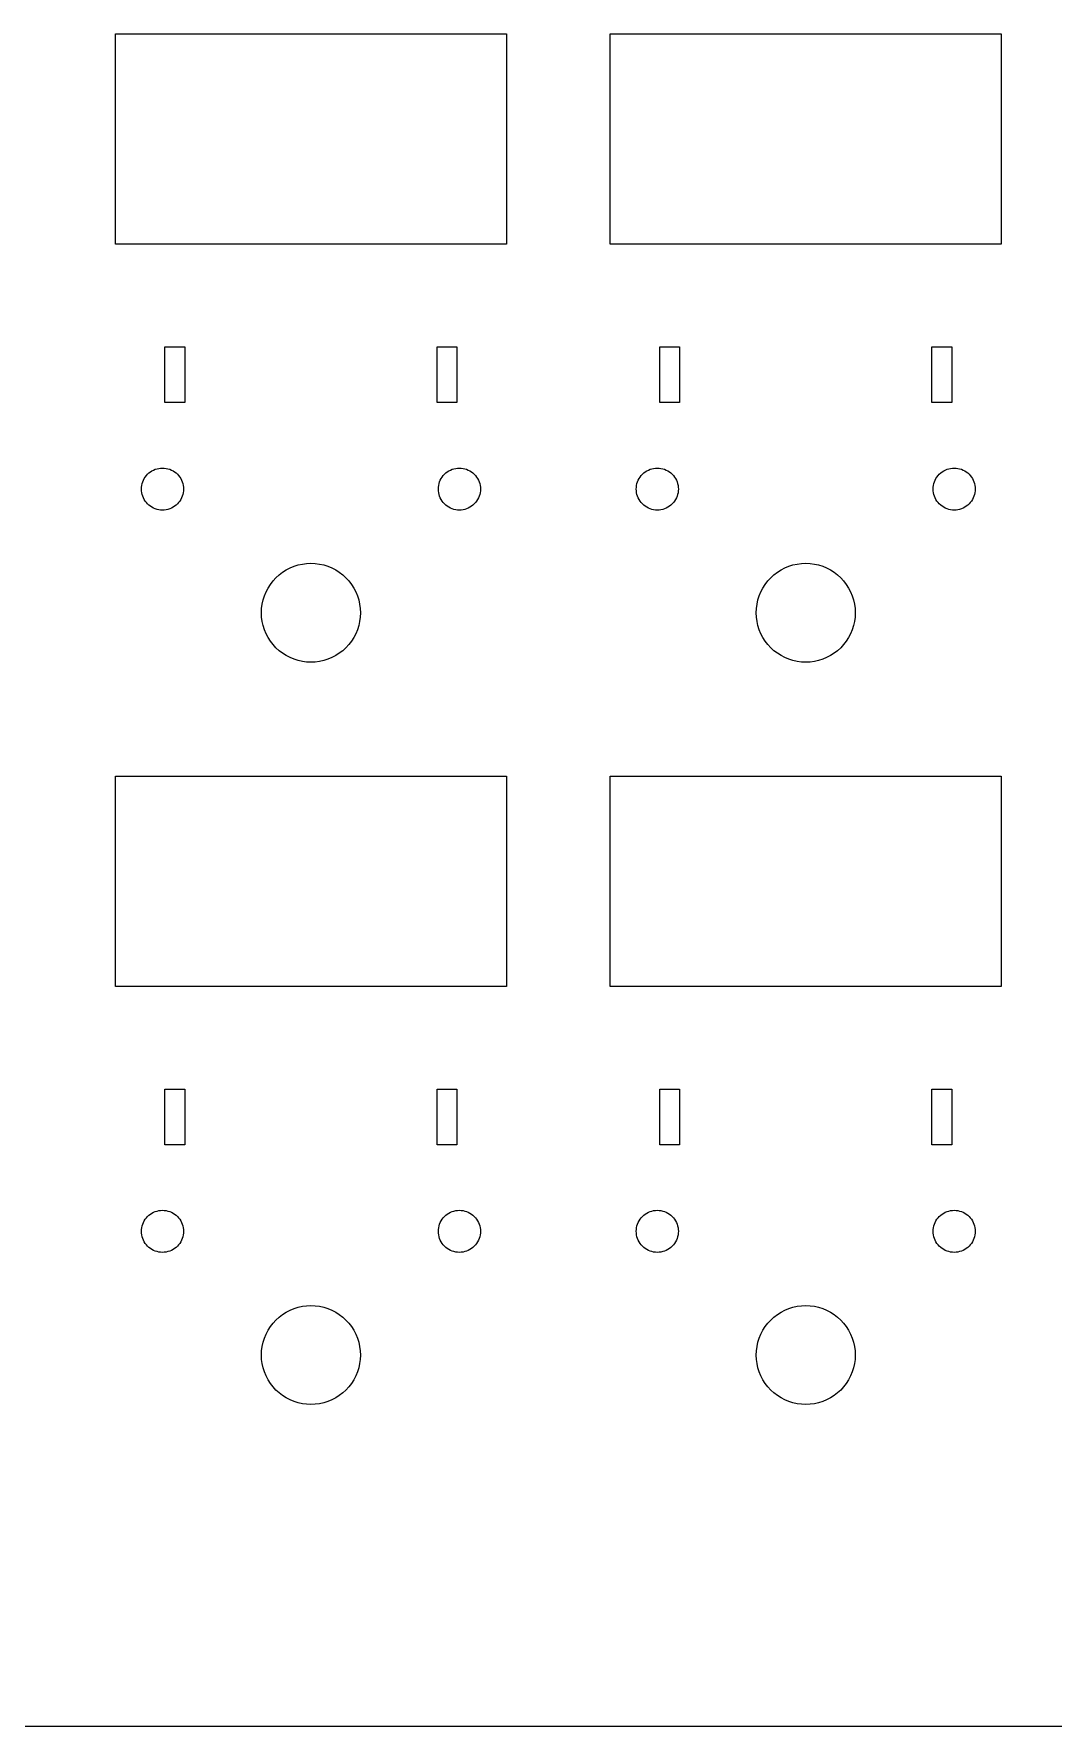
# Model space of a CAD drawing. Header units: metres. Extents: x 0 to 360, y 0 to 280.
# Drawn here: x 97.6 to 180, y 0 to 136.8 of the extents above; entities that cross this region are included whole.
import ezdxf

# ---------------------------------------------------------------- set-up
doc = ezdxf.new("R2010")
doc.units = ezdxf.units.M

msp = doc.modelspace()

# ---------------------------------------------------------------- linework, layer by layer
for p, q in [((104.2, 119.8), (104.2, 136.8)), ((104.2, 136.8), (135.8, 136.8)), ((135.8, 136.8), (135.8, 119.8)), ((144.2, 119.8), (144.2, 136.8)), ((144.2, 136.8), (175.8, 136.8)), ((175.8, 136.8), (175.8, 119.8)), ((135.8, 119.8), (104.2, 119.8)), ((175.8, 119.8), (144.2, 119.8)), ((108.2, 107), (108.2, 111.5)), ((108.2, 111.5), (109.8, 111.5)), ((109.8, 111.5), (109.8, 107)), ((130.2, 107), (130.2, 111.5)), ((130.2, 111.5), (131.8, 111.5)), ((131.8, 111.5), (131.8, 107)), ((148.2, 107), (148.2, 111.5)), ((148.2, 111.5), (149.8, 111.5)), ((149.8, 111.5), (149.8, 107)), ((170.2, 107), (170.2, 111.5)), ((170.2, 111.5), (171.8, 111.5)), ((171.8, 111.5), (171.8, 107)), ((109.8, 107), (108.2, 107)), ((131.8, 107), (130.2, 107)), ((149.8, 107), (148.2, 107)), ((171.8, 107), (170.2, 107)), ((106.798, 101.202), (106.907, 101.302)), ((106.907, 101.302), (107.025, 101.393)), ((107.025, 101.393), (107.15, 101.472)), ((107.15, 101.472), (107.282, 101.541)), ((107.282, 101.541), (107.419, 101.597)), ((107.419, 101.597), (107.56, 101.642)), ((107.56, 101.642), (107.705, 101.674)), ((107.705, 101.674), (107.852, 101.694)), ((107.852, 101.694), (108, 101.7)), ((108, 101.7), (108.148, 101.694)), ((108.148, 101.694), (108.295, 101.674)), ((108.295, 101.674), (108.44, 101.642)), ((108.44, 101.642), (108.581, 101.597)), ((108.581, 101.597), (108.718, 101.541)), ((108.718, 101.541), (108.85, 101.472)), ((108.85, 101.472), (108.975, 101.393)), ((108.975, 101.393), (109.093, 101.302)), ((109.093, 101.302), (109.202, 101.202)), ((130.798, 101.202), (130.907, 101.302)), ((130.907, 101.302), (131.025, 101.393)), ((131.025, 101.393), (131.15, 101.472)), ((131.15, 101.472), (131.282, 101.541)), ((131.282, 101.541), (131.419, 101.597)), ((131.419, 101.597), (131.56, 101.642)), ((131.56, 101.642), (131.705, 101.674)), ((131.705, 101.674), (131.852, 101.694)), ((131.852, 101.694), (132, 101.7)), ((132, 101.7), (132.148, 101.694)), ((132.148, 101.694), (132.295, 101.674)), ((132.295, 101.674), (132.44, 101.642)), ((132.44, 101.642), (132.581, 101.597)), ((132.581, 101.597), (132.718, 101.541)), ((132.718, 101.541), (132.85, 101.472)), ((132.85, 101.472), (132.975, 101.393)), ((132.975, 101.393), (133.093, 101.302)), ((133.093, 101.302), (133.202, 101.202)), ((146.798, 101.202), (146.907, 101.302)), ((146.907, 101.302), (147.025, 101.393)), ((147.025, 101.393), (147.15, 101.472)), ((147.15, 101.472), (147.282, 101.541)), ((147.282, 101.541), (147.419, 101.597)), ((147.419, 101.597), (147.56, 101.642)), ((147.56, 101.642), (147.705, 101.674)), ((147.705, 101.674), (147.852, 101.694)), ((147.852, 101.694), (148, 101.7)), ((148, 101.7), (148.148, 101.694)), ((148.148, 101.694), (148.295, 101.674)), ((148.295, 101.674), (148.44, 101.642)), ((148.44, 101.642), (148.581, 101.597)), ((148.581, 101.597), (148.718, 101.541)), ((148.718, 101.541), (148.85, 101.472)), ((148.85, 101.472), (148.975, 101.393)), ((148.975, 101.393), (149.093, 101.302)), ((149.093, 101.302), (149.202, 101.202)), ((170.798, 101.202), (170.907, 101.302)), ((170.907, 101.302), (171.025, 101.393)), ((171.025, 101.393), (171.15, 101.472)), ((171.15, 101.472), (171.282, 101.541)), ((171.282, 101.541), (171.419, 101.597)), ((171.419, 101.597), (171.56, 101.642)), ((171.56, 101.642), (171.705, 101.674)), ((171.705, 101.674), (171.852, 101.694)), ((171.852, 101.694), (172, 101.7)), ((172, 101.7), (172.148, 101.694)), ((172.148, 101.694), (172.295, 101.674)), ((172.295, 101.674), (172.44, 101.642)), ((172.44, 101.642), (172.581, 101.597)), ((172.581, 101.597), (172.718, 101.541)), ((172.718, 101.541), (172.85, 101.472)), ((172.85, 101.472), (172.975, 101.393)), ((172.975, 101.393), (173.093, 101.302)), ((173.093, 101.302), (173.202, 101.202)), ((106.3, 100), (106.306, 100.148)), ((106.306, 99.8518), (106.3, 100)), ((106.306, 100.148), (106.326, 100.295)), ((106.326, 100.295), (106.358, 100.44)), ((106.358, 100.44), (106.403, 100.581)), ((106.403, 100.581), (106.459, 100.718)), ((106.459, 100.718), (106.528, 100.85)), ((106.528, 100.85), (106.607, 100.975)), ((106.607, 100.975), (106.698, 101.093)), ((106.698, 101.093), (106.798, 101.202)), ((109.202, 101.202), (109.302, 101.093)), ((109.302, 101.093), (109.393, 100.975)), ((109.393, 100.975), (109.472, 100.85)), ((109.472, 100.85), (109.541, 100.718)), ((109.541, 100.718), (109.597, 100.581)), ((109.597, 100.581), (109.642, 100.44)), ((109.642, 100.44), (109.674, 100.295)), ((109.674, 100.295), (109.694, 100.148)), ((109.694, 100.148), (109.7, 100)), ((109.7, 100), (109.694, 99.8518)), ((130.3, 100), (130.306, 100.148)), ((130.306, 99.8518), (130.3, 100)), ((130.306, 100.148), (130.326, 100.295)), ((130.326, 100.295), (130.358, 100.44)), ((130.358, 100.44), (130.403, 100.581)), ((130.403, 100.581), (130.459, 100.718)), ((130.459, 100.718), (130.528, 100.85)), ((130.528, 100.85), (130.607, 100.975)), ((130.607, 100.975), (130.698, 101.093)), ((130.698, 101.093), (130.798, 101.202)), ((133.202, 101.202), (133.302, 101.093)), ((133.302, 101.093), (133.393, 100.975)), ((133.393, 100.975), (133.472, 100.85)), ((133.472, 100.85), (133.541, 100.718)), ((133.541, 100.718), (133.597, 100.581)), ((133.597, 100.581), (133.642, 100.44)), ((133.642, 100.44), (133.674, 100.295)), ((133.674, 100.295), (133.694, 100.148)), ((133.694, 100.148), (133.7, 100)), ((133.7, 100), (133.694, 99.8518)), ((146.3, 100), (146.306, 100.148)), ((146.306, 99.8518), (146.3, 100)), ((146.306, 100.148), (146.326, 100.295)), ((146.326, 100.295), (146.358, 100.44)), ((146.358, 100.44), (146.403, 100.581)), ((146.403, 100.581), (146.459, 100.718)), ((146.459, 100.718), (146.528, 100.85)), ((146.528, 100.85), (146.607, 100.975)), ((146.607, 100.975), (146.698, 101.093)), ((146.698, 101.093), (146.798, 101.202)), ((149.202, 101.202), (149.302, 101.093)), ((149.302, 101.093), (149.393, 100.975)), ((149.393, 100.975), (149.472, 100.85)), ((149.472, 100.85), (149.541, 100.718)), ((149.541, 100.718), (149.597, 100.581)), ((149.597, 100.581), (149.642, 100.44)), ((149.642, 100.44), (149.674, 100.295)), ((149.674, 100.295), (149.694, 100.148)), ((149.694, 100.148), (149.7, 100)), ((149.7, 100), (149.694, 99.8518)), ((170.3, 100), (170.306, 100.148)), ((170.306, 99.8518), (170.3, 100)), ((170.306, 100.148), (170.326, 100.295)), ((170.326, 100.295), (170.358, 100.44)), ((170.358, 100.44), (170.403, 100.581)), ((170.403, 100.581), (170.459, 100.718)), ((170.459, 100.718), (170.528, 100.85)), ((170.528, 100.85), (170.607, 100.975)), ((170.607, 100.975), (170.698, 101.093)), ((170.698, 101.093), (170.798, 101.202)), ((173.202, 101.202), (173.302, 101.093)), ((173.302, 101.093), (173.393, 100.975)), ((173.393, 100.975), (173.472, 100.85)), ((173.472, 100.85), (173.541, 100.718)), ((173.541, 100.718), (173.597, 100.581)), ((173.597, 100.581), (173.642, 100.44)), ((173.642, 100.44), (173.674, 100.295)), ((173.674, 100.295), (173.694, 100.148)), ((173.694, 100.148), (173.7, 100)), ((173.7, 100), (173.694, 99.8518)), ((106.326, 99.7048), (106.306, 99.8518)), ((106.358, 99.56), (106.326, 99.7048)), ((106.403, 99.4186), (106.358, 99.56)), ((106.459, 99.2816), (106.403, 99.4186)), ((106.528, 99.15), (106.459, 99.2816)), ((106.607, 99.0249), (106.528, 99.15)), ((106.698, 98.9073), (106.607, 99.0249)), ((106.798, 98.7979), (106.698, 98.9073)), ((106.907, 98.6977), (106.798, 98.7979)), ((107.025, 98.6075), (106.907, 98.6977)), ((107.15, 98.5278), (107.025, 98.6075)), ((107.282, 98.4593), (107.15, 98.5278)), ((108.85, 98.5278), (108.718, 98.4593)), ((108.975, 98.6075), (108.85, 98.5278)), ((109.093, 98.6977), (108.975, 98.6075)), ((109.202, 98.7979), (109.093, 98.6977)), ((109.302, 98.9073), (109.202, 98.7979)), ((109.393, 99.0249), (109.302, 98.9073)), ((109.472, 99.15), (109.393, 99.0249)), ((109.541, 99.2816), (109.472, 99.15)), ((109.597, 99.4186), (109.541, 99.2816)), ((109.642, 99.56), (109.597, 99.4186)), ((109.674, 99.7048), (109.642, 99.56)), ((109.694, 99.8518), (109.674, 99.7048)), ((130.326, 99.7048), (130.306, 99.8518)), ((130.358, 99.56), (130.326, 99.7048)), ((130.403, 99.4186), (130.358, 99.56)), ((130.459, 99.2816), (130.403, 99.4186)), ((130.528, 99.15), (130.459, 99.2816)), ((130.607, 99.0249), (130.528, 99.15)), ((130.698, 98.9073), (130.607, 99.0249)), ((130.798, 98.7979), (130.698, 98.9073)), ((130.907, 98.6977), (130.798, 98.7979)), ((131.025, 98.6075), (130.907, 98.6977)), ((131.15, 98.5278), (131.025, 98.6075)), ((131.282, 98.4593), (131.15, 98.5278)), ((132.85, 98.5278), (132.718, 98.4593)), ((132.975, 98.6075), (132.85, 98.5278)), ((133.093, 98.6977), (132.975, 98.6075)), ((133.202, 98.7979), (133.093, 98.6977)), ((133.302, 98.9073), (133.202, 98.7979)), ((133.393, 99.0249), (133.302, 98.9073)), ((133.472, 99.15), (133.393, 99.0249)), ((133.541, 99.2816), (133.472, 99.15)), ((133.597, 99.4186), (133.541, 99.2816)), ((133.642, 99.56), (133.597, 99.4186)), ((133.674, 99.7048), (133.642, 99.56)), ((133.694, 99.8518), (133.674, 99.7048)), ((146.326, 99.7048), (146.306, 99.8518)), ((146.358, 99.56), (146.326, 99.7048)), ((146.403, 99.4186), (146.358, 99.56)), ((146.459, 99.2816), (146.403, 99.4186)), ((146.528, 99.15), (146.459, 99.2816)), ((146.607, 99.0249), (146.528, 99.15)), ((146.698, 98.9073), (146.607, 99.0249)), ((146.798, 98.7979), (146.698, 98.9073)), ((146.907, 98.6977), (146.798, 98.7979)), ((147.025, 98.6075), (146.907, 98.6977)), ((147.15, 98.5278), (147.025, 98.6075)), ((147.282, 98.4593), (147.15, 98.5278)), ((148.85, 98.5278), (148.718, 98.4593)), ((148.975, 98.6075), (148.85, 98.5278)), ((149.093, 98.6977), (148.975, 98.6075)), ((149.202, 98.7979), (149.093, 98.6977)), ((149.302, 98.9073), (149.202, 98.7979)), ((149.393, 99.0249), (149.302, 98.9073)), ((149.472, 99.15), (149.393, 99.0249)), ((149.541, 99.2816), (149.472, 99.15)), ((149.597, 99.4186), (149.541, 99.2816)), ((149.642, 99.56), (149.597, 99.4186)), ((149.674, 99.7048), (149.642, 99.56)), ((149.694, 99.8518), (149.674, 99.7048)), ((170.326, 99.7048), (170.306, 99.8518)), ((170.358, 99.56), (170.326, 99.7048)), ((170.403, 99.4186), (170.358, 99.56)), ((170.459, 99.2816), (170.403, 99.4186)), ((170.528, 99.15), (170.459, 99.2816)), ((170.607, 99.0249), (170.528, 99.15)), ((170.698, 98.9073), (170.607, 99.0249)), ((170.798, 98.7979), (170.698, 98.9073)), ((170.907, 98.6977), (170.798, 98.7979)), ((171.025, 98.6075), (170.907, 98.6977)), ((171.15, 98.5278), (171.025, 98.6075)), ((171.282, 98.4593), (171.15, 98.5278)), ((172.85, 98.5278), (172.718, 98.4593)), ((172.975, 98.6075), (172.85, 98.5278)), ((173.093, 98.6977), (172.975, 98.6075)), ((173.202, 98.7979), (173.093, 98.6977)), ((173.302, 98.9073), (173.202, 98.7979)), ((173.393, 99.0249), (173.302, 98.9073)), ((173.472, 99.15), (173.393, 99.0249)), ((173.541, 99.2816), (173.472, 99.15)), ((173.597, 99.4186), (173.541, 99.2816)), ((173.642, 99.56), (173.597, 99.4186)), ((173.674, 99.7048), (173.642, 99.56)), ((173.694, 99.8518), (173.674, 99.7048)), ((107.419, 98.4025), (107.282, 98.4593)), ((107.56, 98.3579), (107.419, 98.4025)), ((107.705, 98.3258), (107.56, 98.3579)), ((107.852, 98.3065), (107.705, 98.3258)), ((108, 98.3), (107.852, 98.3065)), ((108.148, 98.3065), (108, 98.3)), ((108.295, 98.3258), (108.148, 98.3065)), ((108.44, 98.3579), (108.295, 98.3258)), ((108.581, 98.4025), (108.44, 98.3579)), ((108.718, 98.4593), (108.581, 98.4025)), ((131.419, 98.4025), (131.282, 98.4593)), ((131.56, 98.3579), (131.419, 98.4025)), ((131.705, 98.3258), (131.56, 98.3579)), ((131.852, 98.3065), (131.705, 98.3258)), ((132, 98.3), (131.852, 98.3065)), ((132.148, 98.3065), (132, 98.3)), ((132.295, 98.3258), (132.148, 98.3065)), ((132.44, 98.3579), (132.295, 98.3258)), ((132.581, 98.4025), (132.44, 98.3579)), ((132.718, 98.4593), (132.581, 98.4025)), ((147.419, 98.4025), (147.282, 98.4593)), ((147.56, 98.3579), (147.419, 98.4025)), ((147.705, 98.3258), (147.56, 98.3579)), ((147.852, 98.3065), (147.705, 98.3258)), ((148, 98.3), (147.852, 98.3065)), ((148.148, 98.3065), (148, 98.3)), ((148.295, 98.3258), (148.148, 98.3065)), ((148.44, 98.3579), (148.295, 98.3258)), ((148.581, 98.4025), (148.44, 98.3579)), ((148.718, 98.4593), (148.581, 98.4025)), ((171.419, 98.4025), (171.282, 98.4593)), ((171.56, 98.3579), (171.419, 98.4025)), ((171.705, 98.3258), (171.56, 98.3579)), ((171.852, 98.3065), (171.705, 98.3258)), ((172, 98.3), (171.852, 98.3065)), ((172.148, 98.3065), (172, 98.3)), ((172.295, 98.3258), (172.148, 98.3065)), ((172.44, 98.3579), (172.295, 98.3258)), ((172.581, 98.4025), (172.44, 98.3579)), ((172.718, 98.4593), (172.581, 98.4025)), ((117.172, 92.8284), (117.429, 93.0642)), ((117.429, 93.0642), (117.706, 93.2766)), ((117.706, 93.2766), (118, 93.4641)), ((118, 93.4641), (118.31, 93.6252)), ((118.31, 93.6252), (118.632, 93.7588)), ((118.632, 93.7588), (118.965, 93.8637)), ((118.965, 93.8637), (119.305, 93.9392)), ((119.305, 93.9392), (119.651, 93.9848)), ((119.651, 93.9848), (120, 94)), ((120, 94), (120.349, 93.9848)), ((120.349, 93.9848), (120.695, 93.9392)), ((120.695, 93.9392), (121.035, 93.8637)), ((121.035, 93.8637), (121.368, 93.7588)), ((121.368, 93.7588), (121.69, 93.6252)), ((121.69, 93.6252), (122, 93.4641)), ((122, 93.4641), (122.294, 93.2766)), ((122.294, 93.2766), (122.571, 93.0642)), ((122.571, 93.0642), (122.828, 92.8284)), ((157.172, 92.8284), (157.429, 93.0642)), ((157.429, 93.0642), (157.706, 93.2766)), ((157.706, 93.2766), (158, 93.4641)), ((158, 93.4641), (158.31, 93.6252)), ((158.31, 93.6252), (158.632, 93.7588)), ((158.632, 93.7588), (158.965, 93.8637)), ((158.965, 93.8637), (159.305, 93.9392)), ((159.305, 93.9392), (159.651, 93.9848)), ((159.651, 93.9848), (160, 94)), ((160, 94), (160.349, 93.9848)), ((160.349, 93.9848), (160.695, 93.9392)), ((160.695, 93.9392), (161.035, 93.8637)), ((161.035, 93.8637), (161.368, 93.7588)), ((161.368, 93.7588), (161.69, 93.6252)), ((161.69, 93.6252), (162, 93.4641)), ((162, 93.4641), (162.294, 93.2766)), ((162.294, 93.2766), (162.571, 93.0642)), ((162.571, 93.0642), (162.828, 92.8284)), ((116.241, 91.3681), (116.375, 91.6905)), ((116.375, 91.6905), (116.536, 92)), ((116.536, 92), (116.723, 92.2943)), ((116.723, 92.2943), (116.936, 92.5712)), ((116.936, 92.5712), (117.172, 92.8284)), ((122.828, 92.8284), (123.064, 92.5712)), ((123.064, 92.5712), (123.277, 92.2943)), ((123.277, 92.2943), (123.464, 92)), ((123.464, 92), (123.625, 91.6905)), ((123.625, 91.6905), (123.759, 91.3681)), ((156.241, 91.3681), (156.375, 91.6905)), ((156.375, 91.6905), (156.536, 92)), ((156.536, 92), (156.723, 92.2943)), ((156.723, 92.2943), (156.936, 92.5712)), ((156.936, 92.5712), (157.172, 92.8284)), ((162.828, 92.8284), (163.064, 92.5712)), ((163.064, 92.5712), (163.277, 92.2943)), ((163.277, 92.2943), (163.464, 92)), ((163.464, 92), (163.625, 91.6905)), ((163.625, 91.6905), (163.759, 91.3681)), ((116, 90), (116.015, 90.3486)), ((116.015, 90.3486), (116.061, 90.6946)), ((116.061, 90.6946), (116.136, 91.0353)), ((116.136, 91.0353), (116.241, 91.3681)), ((123.759, 91.3681), (123.864, 91.0353)), ((123.864, 91.0353), (123.939, 90.6946)), ((123.939, 90.6946), (123.985, 90.3486)), ((123.985, 90.3486), (124, 90)), ((156, 90), (156.015, 90.3486)), ((156.015, 90.3486), (156.061, 90.6946)), ((156.061, 90.6946), (156.136, 91.0353)), ((156.136, 91.0353), (156.241, 91.3681)), ((163.759, 91.3681), (163.864, 91.0353)), ((163.864, 91.0353), (163.939, 90.6946)), ((163.939, 90.6946), (163.985, 90.3486)), ((163.985, 90.3486), (164, 90)), ((116.015, 89.6514), (116, 90)), ((116.061, 89.3054), (116.015, 89.6514)), ((116.136, 88.9647), (116.061, 89.3054)), ((116.241, 88.6319), (116.136, 88.9647)), ((123.864, 88.9647), (123.759, 88.6319)), ((123.939, 89.3054), (123.864, 88.9647)), ((123.985, 89.6514), (123.939, 89.3054)), ((124, 90), (123.985, 89.6514)), ((156.015, 89.6514), (156, 90)), ((156.061, 89.3054), (156.015, 89.6514)), ((156.136, 88.9647), (156.061, 89.3054)), ((156.241, 88.6319), (156.136, 88.9647)), ((163.864, 88.9647), (163.759, 88.6319)), ((163.939, 89.3054), (163.864, 88.9647)), ((163.985, 89.6514), (163.939, 89.3054)), ((164, 90), (163.985, 89.6514)), ((116.375, 88.3095), (116.241, 88.6319)), ((116.536, 88), (116.375, 88.3095)), ((116.723, 87.7057), (116.536, 88)), ((116.936, 87.4289), (116.723, 87.7057)), ((123.277, 87.7057), (123.064, 87.4289)), ((123.464, 88), (123.277, 87.7057)), ((123.625, 88.3095), (123.464, 88)), ((123.759, 88.6319), (123.625, 88.3095)), ((156.375, 88.3095), (156.241, 88.6319)), ((156.536, 88), (156.375, 88.3095)), ((156.723, 87.7057), (156.536, 88)), ((156.936, 87.4289), (156.723, 87.7057)), ((163.277, 87.7057), (163.064, 87.4289)), ((163.464, 88), (163.277, 87.7057)), ((163.625, 88.3095), (163.464, 88)), ((163.759, 88.6319), (163.625, 88.3095)), ((117.172, 87.1716), (116.936, 87.4289)), ((117.429, 86.9358), (117.172, 87.1716)), ((117.706, 86.7234), (117.429, 86.9358)), ((118, 86.5359), (117.706, 86.7234)), ((118.31, 86.3748), (118, 86.5359)), ((118.632, 86.2412), (118.31, 86.3748)), ((118.965, 86.1363), (118.632, 86.2412)), ((121.368, 86.2412), (121.035, 86.1363)), ((121.69, 86.3748), (121.368, 86.2412)), ((122, 86.5359), (121.69, 86.3748)), ((122.294, 86.7234), (122, 86.5359)), ((122.571, 86.9358), (122.294, 86.7234)), ((122.828, 87.1716), (122.571, 86.9358)), ((123.064, 87.4289), (122.828, 87.1716)), ((157.172, 87.1716), (156.936, 87.4289)), ((157.429, 86.9358), (157.172, 87.1716)), ((157.706, 86.7234), (157.429, 86.9358)), ((158, 86.5359), (157.706, 86.7234)), ((158.31, 86.3748), (158, 86.5359)), ((158.632, 86.2412), (158.31, 86.3748)), ((158.965, 86.1363), (158.632, 86.2412)), ((161.368, 86.2412), (161.035, 86.1363)), ((161.69, 86.3748), (161.368, 86.2412)), ((162, 86.5359), (161.69, 86.3748)), ((162.294, 86.7234), (162, 86.5359)), ((162.571, 86.9358), (162.294, 86.7234)), ((162.828, 87.1716), (162.571, 86.9358)), ((163.064, 87.4289), (162.828, 87.1716)), ((119.305, 86.0608), (118.965, 86.1363)), ((119.651, 86.0152), (119.305, 86.0608)), ((120, 86), (119.651, 86.0152)), ((120.349, 86.0152), (120, 86)), ((120.695, 86.0608), (120.349, 86.0152)), ((121.035, 86.1363), (120.695, 86.0608)), ((159.305, 86.0608), (158.965, 86.1363)), ((159.651, 86.0152), (159.305, 86.0608)), ((160, 86), (159.651, 86.0152)), ((160.349, 86.0152), (160, 86)), ((160.695, 86.0608), (160.349, 86.0152)), ((161.035, 86.1363), (160.695, 86.0608)), ((104.2, 59.8), (104.2, 76.8)), ((104.2, 76.8), (135.8, 76.8)), ((135.8, 76.8), (135.8, 59.8)), ((144.2, 59.8), (144.2, 76.8)), ((144.2, 76.8), (175.8, 76.8)), ((175.8, 76.8), (175.8, 59.8)), ((135.8, 59.8), (104.2, 59.8)), ((175.8, 59.8), (144.2, 59.8)), ((108.2, 47), (108.2, 51.5)), ((108.2, 51.5), (109.8, 51.5)), ((109.8, 51.5), (109.8, 47)), ((130.2, 47), (130.2, 51.5)), ((130.2, 51.5), (131.8, 51.5)), ((131.8, 51.5), (131.8, 47)), ((148.2, 47), (148.2, 51.5)), ((148.2, 51.5), (149.8, 51.5)), ((149.8, 51.5), (149.8, 47)), ((170.2, 47), (170.2, 51.5)), ((170.2, 51.5), (171.8, 51.5)), ((171.8, 51.5), (171.8, 47)), ((109.8, 47), (108.2, 47)), ((131.8, 47), (130.2, 47)), ((149.8, 47), (148.2, 47)), ((171.8, 47), (170.2, 47)), ((106.607, 40.9751), (106.698, 41.0927)), ((106.698, 41.0927), (106.798, 41.2021)), ((106.798, 41.2021), (106.907, 41.3023)), ((106.907, 41.3023), (107.025, 41.3926)), ((107.025, 41.3926), (107.15, 41.4722)), ((107.15, 41.4722), (107.282, 41.5407)), ((107.282, 41.5407), (107.419, 41.5975)), ((107.419, 41.5975), (107.56, 41.6421)), ((107.56, 41.6421), (107.705, 41.6742)), ((107.705, 41.6742), (107.852, 41.6935)), ((107.852, 41.6935), (108, 41.7)), ((108, 41.7), (108.148, 41.6935)), ((108.148, 41.6935), (108.295, 41.6742)), ((108.295, 41.6742), (108.44, 41.6421)), ((108.44, 41.6421), (108.581, 41.5975)), ((108.581, 41.5975), (108.718, 41.5407)), ((108.718, 41.5407), (108.85, 41.4722)), ((108.85, 41.4722), (108.975, 41.3926)), ((108.975, 41.3926), (109.093, 41.3023)), ((109.093, 41.3023), (109.202, 41.2021)), ((109.202, 41.2021), (109.302, 41.0927)), ((109.302, 41.0927), (109.393, 40.9751)), ((130.607, 40.9751), (130.698, 41.0927)), ((130.698, 41.0927), (130.798, 41.2021)), ((130.798, 41.2021), (130.907, 41.3023)), ((130.907, 41.3023), (131.025, 41.3926)), ((131.025, 41.3926), (131.15, 41.4722)), ((131.15, 41.4722), (131.282, 41.5407)), ((131.282, 41.5407), (131.419, 41.5975)), ((131.419, 41.5975), (131.56, 41.6421)), ((131.56, 41.6421), (131.705, 41.6742)), ((131.705, 41.6742), (131.852, 41.6935)), ((131.852, 41.6935), (132, 41.7)), ((132, 41.7), (132.148, 41.6935)), ((132.148, 41.6935), (132.295, 41.6742)), ((132.295, 41.6742), (132.44, 41.6421)), ((132.44, 41.6421), (132.581, 41.5975)), ((132.581, 41.5975), (132.718, 41.5407)), ((132.718, 41.5407), (132.85, 41.4722)), ((132.85, 41.4722), (132.975, 41.3926)), ((132.975, 41.3926), (133.093, 41.3023)), ((133.093, 41.3023), (133.202, 41.2021)), ((133.202, 41.2021), (133.302, 41.0927)), ((133.302, 41.0927), (133.393, 40.9751)), ((146.607, 40.9751), (146.698, 41.0927)), ((146.698, 41.0927), (146.798, 41.2021)), ((146.798, 41.2021), (146.907, 41.3023)), ((146.907, 41.3023), (147.025, 41.3926)), ((147.025, 41.3926), (147.15, 41.4722)), ((147.15, 41.4722), (147.282, 41.5407)), ((147.282, 41.5407), (147.419, 41.5975)), ((147.419, 41.5975), (147.56, 41.6421)), ((147.56, 41.6421), (147.705, 41.6742)), ((147.705, 41.6742), (147.852, 41.6935)), ((147.852, 41.6935), (148, 41.7)), ((148, 41.7), (148.148, 41.6935)), ((148.148, 41.6935), (148.295, 41.6742)), ((148.295, 41.6742), (148.44, 41.6421)), ((148.44, 41.6421), (148.581, 41.5975)), ((148.581, 41.5975), (148.718, 41.5407)), ((148.718, 41.5407), (148.85, 41.4722)), ((148.85, 41.4722), (148.975, 41.3926)), ((148.975, 41.3926), (149.093, 41.3023)), ((149.093, 41.3023), (149.202, 41.2021)), ((149.202, 41.2021), (149.302, 41.0927)), ((149.302, 41.0927), (149.393, 40.9751)), ((170.607, 40.9751), (170.698, 41.0927)), ((170.698, 41.0927), (170.798, 41.2021)), ((170.798, 41.2021), (170.907, 41.3023)), ((170.907, 41.3023), (171.025, 41.3926)), ((171.025, 41.3926), (171.15, 41.4722)), ((171.15, 41.4722), (171.282, 41.5407)), ((171.282, 41.5407), (171.419, 41.5975)), ((171.419, 41.5975), (171.56, 41.6421)), ((171.56, 41.6421), (171.705, 41.6742)), ((171.705, 41.6742), (171.852, 41.6935)), ((171.852, 41.6935), (172, 41.7)), ((172, 41.7), (172.148, 41.6935)), ((172.148, 41.6935), (172.295, 41.6742)), ((172.295, 41.6742), (172.44, 41.6421)), ((172.44, 41.6421), (172.581, 41.5975)), ((172.581, 41.5975), (172.718, 41.5407)), ((172.718, 41.5407), (172.85, 41.4722)), ((172.85, 41.4722), (172.975, 41.3926)), ((172.975, 41.3926), (173.093, 41.3023)), ((173.093, 41.3023), (173.202, 41.2021)), ((173.202, 41.2021), (173.302, 41.0927)), ((173.302, 41.0927), (173.393, 40.9751)), ((106.3, 40), (106.306, 40.1482)), ((106.306, 39.8518), (106.3, 40)), ((106.306, 40.1482), (106.326, 40.2952)), ((106.326, 39.7048), (106.306, 39.8518)), ((106.326, 40.2952), (106.358, 40.44)), ((106.358, 39.56), (106.326, 39.7048)), ((106.358, 40.44), (106.403, 40.5814)), ((106.403, 40.5814), (106.459, 40.7185)), ((106.459, 40.7185), (106.528, 40.85)), ((106.528, 40.85), (106.607, 40.9751)), ((109.393, 40.9751), (109.472, 40.85)), ((109.472, 40.85), (109.541, 40.7185)), ((109.541, 40.7185), (109.597, 40.5814)), ((109.597, 40.5814), (109.642, 40.44)), ((109.642, 40.44), (109.674, 40.2952)), ((109.674, 39.7048), (109.642, 39.56)), ((109.674, 40.2952), (109.694, 40.1482)), ((109.694, 39.8518), (109.674, 39.7048)), ((109.694, 40.1482), (109.7, 40)), ((109.7, 40), (109.694, 39.8518)), ((130.3, 40), (130.306, 40.1482)), ((130.306, 39.8518), (130.3, 40)), ((130.306, 40.1482), (130.326, 40.2952)), ((130.326, 39.7048), (130.306, 39.8518)), ((130.326, 40.2952), (130.358, 40.44)), ((130.358, 39.56), (130.326, 39.7048)), ((130.358, 40.44), (130.403, 40.5814)), ((130.403, 40.5814), (130.459, 40.7185)), ((130.459, 40.7185), (130.528, 40.85)), ((130.528, 40.85), (130.607, 40.9751)), ((133.393, 40.9751), (133.472, 40.85)), ((133.472, 40.85), (133.541, 40.7185)), ((133.541, 40.7185), (133.597, 40.5814)), ((133.597, 40.5814), (133.642, 40.44)), ((133.642, 40.44), (133.674, 40.2952)), ((133.674, 39.7048), (133.642, 39.56)), ((133.674, 40.2952), (133.694, 40.1482)), ((133.694, 39.8518), (133.674, 39.7048)), ((133.694, 40.1482), (133.7, 40)), ((133.7, 40), (133.694, 39.8518)), ((146.3, 40), (146.306, 40.1482)), ((146.306, 39.8518), (146.3, 40)), ((146.306, 40.1482), (146.326, 40.2952)), ((146.326, 39.7048), (146.306, 39.8518)), ((146.326, 40.2952), (146.358, 40.44)), ((146.358, 39.56), (146.326, 39.7048)), ((146.358, 40.44), (146.403, 40.5814)), ((146.403, 40.5814), (146.459, 40.7185)), ((146.459, 40.7185), (146.528, 40.85)), ((146.528, 40.85), (146.607, 40.9751)), ((149.393, 40.9751), (149.472, 40.85)), ((149.472, 40.85), (149.541, 40.7185)), ((149.541, 40.7185), (149.597, 40.5814)), ((149.597, 40.5814), (149.642, 40.44)), ((149.642, 40.44), (149.674, 40.2952)), ((149.674, 39.7048), (149.642, 39.56)), ((149.674, 40.2952), (149.694, 40.1482)), ((149.694, 39.8518), (149.674, 39.7048)), ((149.694, 40.1482), (149.7, 40)), ((149.7, 40), (149.694, 39.8518)), ((170.3, 40), (170.306, 40.1482)), ((170.306, 39.8518), (170.3, 40)), ((170.306, 40.1482), (170.326, 40.2952)), ((170.326, 39.7048), (170.306, 39.8518)), ((170.326, 40.2952), (170.358, 40.44)), ((170.358, 39.56), (170.326, 39.7048)), ((170.358, 40.44), (170.403, 40.5814)), ((170.403, 40.5814), (170.459, 40.7185)), ((170.459, 40.7185), (170.528, 40.85)), ((170.528, 40.85), (170.607, 40.9751)), ((173.393, 40.9751), (173.472, 40.85)), ((173.472, 40.85), (173.541, 40.7185)), ((173.541, 40.7185), (173.597, 40.5814)), ((173.597, 40.5814), (173.642, 40.44)), ((173.642, 40.44), (173.674, 40.2952)), ((173.674, 39.7048), (173.642, 39.56)), ((173.674, 40.2952), (173.694, 40.1482)), ((173.694, 39.8518), (173.674, 39.7048)), ((173.694, 40.1482), (173.7, 40)), ((173.7, 40), (173.694, 39.8518)), ((106.403, 39.4186), (106.358, 39.56)), ((106.459, 39.2816), (106.403, 39.4186)), ((106.528, 39.15), (106.459, 39.2816)), ((106.607, 39.0249), (106.528, 39.15)), ((106.698, 38.9073), (106.607, 39.0249)), ((106.798, 38.7979), (106.698, 38.9073)), ((106.907, 38.6977), (106.798, 38.7979)), ((107.025, 38.6075), (106.907, 38.6977)), ((107.15, 38.5278), (107.025, 38.6075)), ((107.282, 38.4593), (107.15, 38.5278)), ((107.419, 38.4025), (107.282, 38.4593)), ((107.56, 38.3579), (107.419, 38.4025)), ((107.705, 38.3258), (107.56, 38.3579)), ((107.852, 38.3065), (107.705, 38.3258)), ((108, 38.3), (107.852, 38.3065)), ((108.148, 38.3065), (108, 38.3)), ((108.295, 38.3258), (108.148, 38.3065)), ((108.44, 38.3579), (108.295, 38.3258)), ((108.581, 38.4025), (108.44, 38.3579)), ((108.718, 38.4593), (108.581, 38.4025)), ((108.85, 38.5278), (108.718, 38.4593)), ((108.975, 38.6075), (108.85, 38.5278)), ((109.093, 38.6977), (108.975, 38.6075)), ((109.202, 38.7979), (109.093, 38.6977)), ((109.302, 38.9073), (109.202, 38.7979)), ((109.393, 39.0249), (109.302, 38.9073)), ((109.472, 39.15), (109.393, 39.0249)), ((109.541, 39.2816), (109.472, 39.15)), ((109.597, 39.4186), (109.541, 39.2816)), ((109.642, 39.56), (109.597, 39.4186)), ((130.403, 39.4186), (130.358, 39.56)), ((130.459, 39.2816), (130.403, 39.4186)), ((130.528, 39.15), (130.459, 39.2816)), ((130.607, 39.0249), (130.528, 39.15)), ((130.698, 38.9073), (130.607, 39.0249)), ((130.798, 38.7979), (130.698, 38.9073)), ((130.907, 38.6977), (130.798, 38.7979)), ((131.025, 38.6075), (130.907, 38.6977)), ((131.15, 38.5278), (131.025, 38.6075)), ((131.282, 38.4593), (131.15, 38.5278)), ((131.419, 38.4025), (131.282, 38.4593)), ((131.56, 38.3579), (131.419, 38.4025)), ((131.705, 38.3258), (131.56, 38.3579)), ((131.852, 38.3065), (131.705, 38.3258)), ((132, 38.3), (131.852, 38.3065)), ((132.148, 38.3065), (132, 38.3)), ((132.295, 38.3258), (132.148, 38.3065)), ((132.44, 38.3579), (132.295, 38.3258)), ((132.581, 38.4025), (132.44, 38.3579)), ((132.718, 38.4593), (132.581, 38.4025)), ((132.85, 38.5278), (132.718, 38.4593)), ((132.975, 38.6075), (132.85, 38.5278)), ((133.093, 38.6977), (132.975, 38.6075)), ((133.202, 38.7979), (133.093, 38.6977)), ((133.302, 38.9073), (133.202, 38.7979)), ((133.393, 39.0249), (133.302, 38.9073)), ((133.472, 39.15), (133.393, 39.0249)), ((133.541, 39.2816), (133.472, 39.15)), ((133.597, 39.4186), (133.541, 39.2816)), ((133.642, 39.56), (133.597, 39.4186)), ((146.403, 39.4186), (146.358, 39.56)), ((146.459, 39.2816), (146.403, 39.4186)), ((146.528, 39.15), (146.459, 39.2816)), ((146.607, 39.0249), (146.528, 39.15)), ((146.698, 38.9073), (146.607, 39.0249)), ((146.798, 38.7979), (146.698, 38.9073)), ((146.907, 38.6977), (146.798, 38.7979)), ((147.025, 38.6075), (146.907, 38.6977)), ((147.15, 38.5278), (147.025, 38.6075)), ((147.282, 38.4593), (147.15, 38.5278)), ((147.419, 38.4025), (147.282, 38.4593)), ((147.56, 38.3579), (147.419, 38.4025)), ((147.705, 38.3258), (147.56, 38.3579)), ((147.852, 38.3065), (147.705, 38.3258)), ((148, 38.3), (147.852, 38.3065)), ((148.148, 38.3065), (148, 38.3)), ((148.295, 38.3258), (148.148, 38.3065)), ((148.44, 38.3579), (148.295, 38.3258)), ((148.581, 38.4025), (148.44, 38.3579)), ((148.718, 38.4593), (148.581, 38.4025)), ((148.85, 38.5278), (148.718, 38.4593)), ((148.975, 38.6075), (148.85, 38.5278)), ((149.093, 38.6977), (148.975, 38.6075)), ((149.202, 38.7979), (149.093, 38.6977)), ((149.302, 38.9073), (149.202, 38.7979)), ((149.393, 39.0249), (149.302, 38.9073)), ((149.472, 39.15), (149.393, 39.0249)), ((149.541, 39.2816), (149.472, 39.15)), ((149.597, 39.4186), (149.541, 39.2816)), ((149.642, 39.56), (149.597, 39.4186)), ((170.403, 39.4186), (170.358, 39.56)), ((170.459, 39.2816), (170.403, 39.4186)), ((170.528, 39.15), (170.459, 39.2816)), ((170.607, 39.0249), (170.528, 39.15)), ((170.698, 38.9073), (170.607, 39.0249)), ((170.798, 38.7979), (170.698, 38.9073)), ((170.907, 38.6977), (170.798, 38.7979)), ((171.025, 38.6075), (170.907, 38.6977)), ((171.15, 38.5278), (171.025, 38.6075)), ((171.282, 38.4593), (171.15, 38.5278)), ((171.419, 38.4025), (171.282, 38.4593)), ((171.56, 38.3579), (171.419, 38.4025)), ((171.705, 38.3258), (171.56, 38.3579)), ((171.852, 38.3065), (171.705, 38.3258)), ((172, 38.3), (171.852, 38.3065)), ((172.148, 38.3065), (172, 38.3)), ((172.295, 38.3258), (172.148, 38.3065)), ((172.44, 38.3579), (172.295, 38.3258)), ((172.581, 38.4025), (172.44, 38.3579)), ((172.718, 38.4593), (172.581, 38.4025)), ((172.85, 38.5278), (172.718, 38.4593)), ((172.975, 38.6075), (172.85, 38.5278)), ((173.093, 38.6977), (172.975, 38.6075)), ((173.202, 38.7979), (173.093, 38.6977)), ((173.302, 38.9073), (173.202, 38.7979)), ((173.393, 39.0249), (173.302, 38.9073)), ((173.472, 39.15), (173.393, 39.0249)), ((173.541, 39.2816), (173.472, 39.15)), ((173.597, 39.4186), (173.541, 39.2816)), ((173.642, 39.56), (173.597, 39.4186)), ((117.172, 32.8284), (117.429, 33.0642)), ((117.429, 33.0642), (117.706, 33.2766)), ((117.706, 33.2766), (118, 33.4641)), ((118, 33.4641), (118.31, 33.6252)), ((118.31, 33.6252), (118.632, 33.7588)), ((118.632, 33.7588), (118.965, 33.8637)), ((118.965, 33.8637), (119.305, 33.9392)), ((119.305, 33.9392), (119.651, 33.9848)), ((119.651, 33.9848), (120, 34)), ((120, 34), (120.349, 33.9848)), ((120.349, 33.9848), (120.695, 33.9392)), ((120.695, 33.9392), (121.035, 33.8637)), ((121.035, 33.8637), (121.368, 33.7588)), ((121.368, 33.7588), (121.69, 33.6252)), ((121.69, 33.6252), (122, 33.4641)), ((122, 33.4641), (122.294, 33.2766)), ((122.294, 33.2766), (122.571, 33.0642)), ((122.571, 33.0642), (122.828, 32.8284)), ((157.172, 32.8284), (157.429, 33.0642)), ((157.429, 33.0642), (157.706, 33.2766)), ((157.706, 33.2766), (158, 33.4641)), ((158, 33.4641), (158.31, 33.6252)), ((158.31, 33.6252), (158.632, 33.7588)), ((158.632, 33.7588), (158.965, 33.8637)), ((158.965, 33.8637), (159.305, 33.9392)), ((159.305, 33.9392), (159.651, 33.9848)), ((159.651, 33.9848), (160, 34)), ((160, 34), (160.349, 33.9848)), ((160.349, 33.9848), (160.695, 33.9392)), ((160.695, 33.9392), (161.035, 33.8637)), ((161.035, 33.8637), (161.368, 33.7588)), ((161.368, 33.7588), (161.69, 33.6252)), ((161.69, 33.6252), (162, 33.4641)), ((162, 33.4641), (162.294, 33.2766)), ((162.294, 33.2766), (162.571, 33.0642)), ((162.571, 33.0642), (162.828, 32.8284)), ((116.241, 31.3681), (116.375, 31.6905)), ((116.375, 31.6905), (116.536, 32)), ((116.536, 32), (116.723, 32.2943)), ((116.723, 32.2943), (116.936, 32.5712)), ((116.936, 32.5712), (117.172, 32.8284)), ((122.828, 32.8284), (123.064, 32.5712)), ((123.064, 32.5712), (123.277, 32.2943)), ((123.277, 32.2943), (123.464, 32)), ((123.464, 32), (123.625, 31.6905)), ((123.625, 31.6905), (123.759, 31.3681)), ((156.241, 31.3681), (156.375, 31.6905)), ((156.375, 31.6905), (156.536, 32)), ((156.536, 32), (156.723, 32.2943)), ((156.723, 32.2943), (156.936, 32.5712)), ((156.936, 32.5712), (157.172, 32.8284)), ((162.828, 32.8284), (163.064, 32.5712)), ((163.064, 32.5712), (163.277, 32.2943)), ((163.277, 32.2943), (163.464, 32)), ((163.464, 32), (163.625, 31.6905)), ((163.625, 31.6905), (163.759, 31.3681)), ((116, 30), (116.015, 30.3486)), ((116.015, 30.3486), (116.061, 30.6946)), ((116.061, 30.6946), (116.136, 31.0353)), ((116.136, 31.0353), (116.241, 31.3681)), ((123.759, 31.3681), (123.864, 31.0353)), ((123.864, 31.0353), (123.939, 30.6946)), ((123.939, 30.6946), (123.985, 30.3486)), ((123.985, 30.3486), (124, 30)), ((156, 30), (156.015, 30.3486)), ((156.015, 30.3486), (156.061, 30.6946)), ((156.061, 30.6946), (156.136, 31.0353)), ((156.136, 31.0353), (156.241, 31.3681)), ((163.759, 31.3681), (163.864, 31.0353)), ((163.864, 31.0353), (163.939, 30.6946)), ((163.939, 30.6946), (163.985, 30.3486)), ((163.985, 30.3486), (164, 30)), ((116.015, 29.6514), (116, 30)), ((116.061, 29.3054), (116.015, 29.6514)), ((116.136, 28.9647), (116.061, 29.3054)), ((116.241, 28.6319), (116.136, 28.9647)), ((123.864, 28.9647), (123.759, 28.6319)), ((123.939, 29.3054), (123.864, 28.9647)), ((123.985, 29.6514), (123.939, 29.3054)), ((124, 30), (123.985, 29.6514)), ((156.015, 29.6514), (156, 30)), ((156.061, 29.3054), (156.015, 29.6514)), ((156.136, 28.9647), (156.061, 29.3054)), ((156.241, 28.6319), (156.136, 28.9647)), ((163.864, 28.9647), (163.759, 28.6319)), ((163.939, 29.3054), (163.864, 28.9647)), ((163.985, 29.6514), (163.939, 29.3054)), ((164, 30), (163.985, 29.6514)), ((116.375, 28.3095), (116.241, 28.6319)), ((116.536, 28), (116.375, 28.3095)), ((116.723, 27.7057), (116.536, 28)), ((116.936, 27.4289), (116.723, 27.7057)), ((117.172, 27.1716), (116.936, 27.4289)), ((123.064, 27.4289), (122.828, 27.1716)), ((123.277, 27.7057), (123.064, 27.4289)), ((123.464, 28), (123.277, 27.7057)), ((123.625, 28.3095), (123.464, 28)), ((123.759, 28.6319), (123.625, 28.3095)), ((156.375, 28.3095), (156.241, 28.6319)), ((156.536, 28), (156.375, 28.3095)), ((156.723, 27.7057), (156.536, 28)), ((156.936, 27.4289), (156.723, 27.7057)), ((157.172, 27.1716), (156.936, 27.4289)), ((163.064, 27.4289), (162.828, 27.1716)), ((163.277, 27.7057), (163.064, 27.4289)), ((163.464, 28), (163.277, 27.7057)), ((163.625, 28.3095), (163.464, 28)), ((163.759, 28.6319), (163.625, 28.3095)), ((117.429, 26.9358), (117.172, 27.1716)), ((117.706, 26.7234), (117.429, 26.9358)), ((118, 26.5359), (117.706, 26.7234)), ((118.31, 26.3748), (118, 26.5359)), ((118.632, 26.2412), (118.31, 26.3748)), ((118.965, 26.1363), (118.632, 26.2412)), ((119.305, 26.0608), (118.965, 26.1363)), ((119.651, 26.0152), (119.305, 26.0608)), ((120, 26), (119.651, 26.0152)), ((120.349, 26.0152), (120, 26)), ((120.695, 26.0608), (120.349, 26.0152)), ((121.035, 26.1363), (120.695, 26.0608)), ((121.368, 26.2412), (121.035, 26.1363)), ((121.69, 26.3748), (121.368, 26.2412)), ((122, 26.5359), (121.69, 26.3748)), ((122.294, 26.7234), (122, 26.5359)), ((122.571, 26.9358), (122.294, 26.7234)), ((122.828, 27.1716), (122.571, 26.9358)), ((157.429, 26.9358), (157.172, 27.1716)), ((157.706, 26.7234), (157.429, 26.9358)), ((158, 26.5359), (157.706, 26.7234)), ((158.31, 26.3748), (158, 26.5359)), ((158.632, 26.2412), (158.31, 26.3748)), ((158.965, 26.1363), (158.632, 26.2412)), ((159.305, 26.0608), (158.965, 26.1363)), ((159.651, 26.0152), (159.305, 26.0608)), ((160, 26), (159.651, 26.0152)), ((160.349, 26.0152), (160, 26)), ((160.695, 26.0608), (160.349, 26.0152)), ((161.035, 26.1363), (160.695, 26.0608)), ((161.368, 26.2412), (161.035, 26.1363)), ((161.69, 26.3748), (161.368, 26.2412)), ((162, 26.5359), (161.69, 26.3748)), ((162.294, 26.7234), (162, 26.5359)), ((162.571, 26.9358), (162.294, 26.7234)), ((162.828, 27.1716), (162.571, 26.9358)), ((0, 0), (360, 0))]:
    msp.add_line(p, q)

doc.saveas('drawing.dxf')
